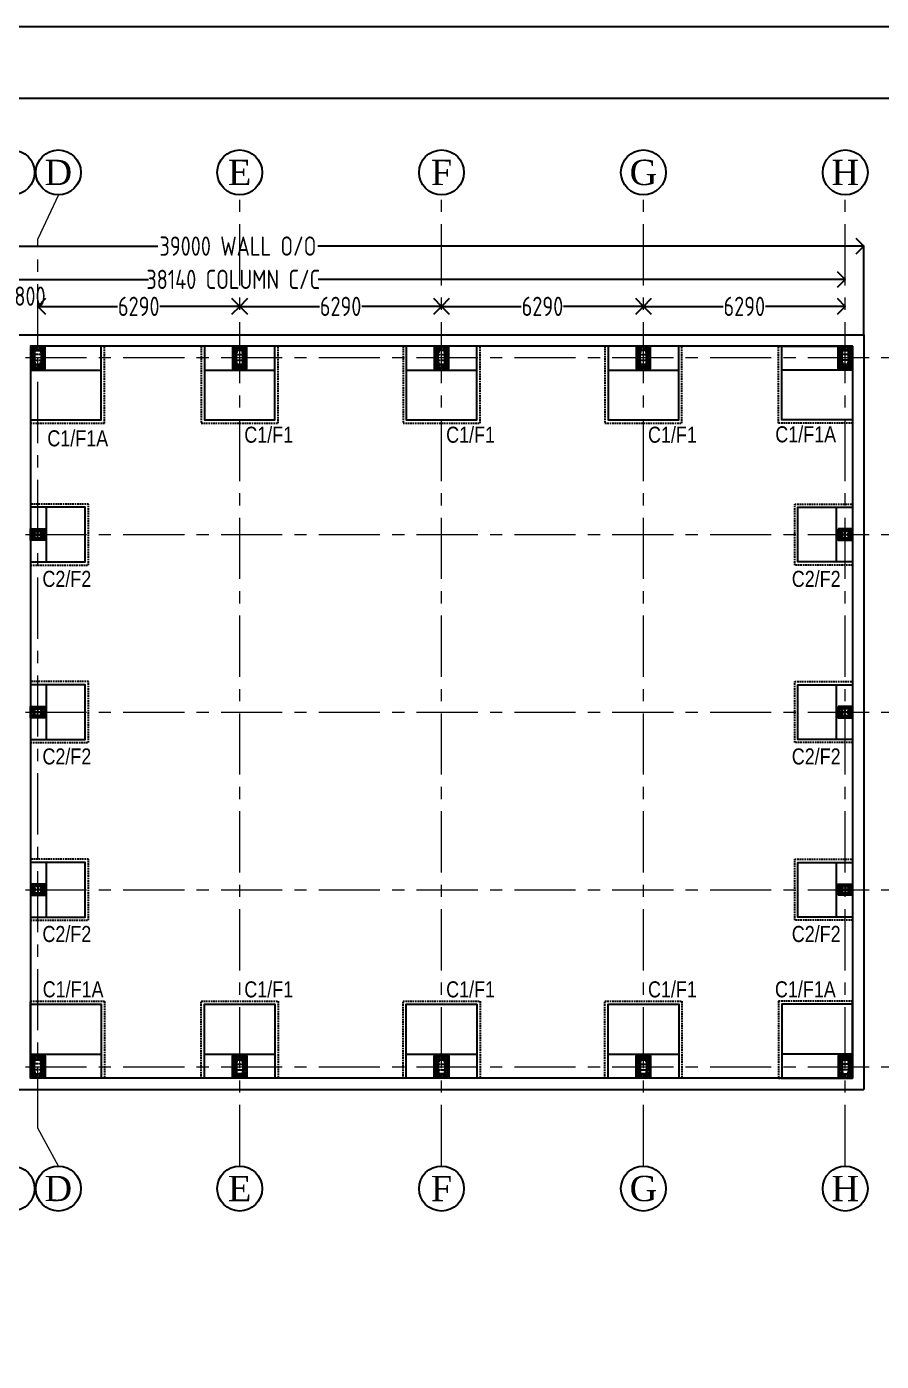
# Model space of a CAD drawing. Header units: millimetres. Extents: x 3470347 to 5996549, y -3470518 to 17149644.
# Drawn here: x 4600343 to 4626974, y 6895600 to 6937170 of the extents above; entities that cross this region are included whole.
import ezdxf
from ezdxf.enums import TextEntityAlignment as Align

# ---------------------------------------------------------------- set-up
doc = ezdxf.new("R2010")
doc.units = ezdxf.units.MM
doc.header["$MEASUREMENT"] = 0
doc.header["$PDMODE"] = 35
doc.header["$PDSIZE"] = -5
for name, pattern in [('CENTER', [50.8, 31.75, -6.35, 6.35, -6.35]), ('CENTERX2', [4, 2.5, -0.5, 0.5, -0.5]), ('DASHED2', [0.375, 0.25, -0.125])]:
    doc.linetypes.add(name, pattern=pattern)
doc.layers.get('0').update_dxf_attribs({"linetype": 'CONTINUOUS', "lineweight": 25})
doc.layers.get('DEFPOINTS').update_dxf_attribs({"linetype": 'CONTINUOUS', "lineweight": 25})
for name, color, linetype in [('BOLT', 1, 'CONTINUOUS'), ('CP', 2, 'CONTINUOUS'), ('YQ_AXIS', 4, 'CONTINUOUS')]:
    doc.layers.add(name, color=color, linetype=linetype)
doc.layers.add('CENTER', color=8, linetype='CENTER', lineweight=0)
doc.layers.add('SHEET', color=7, linetype='CONTINUOUS', lineweight=15)
doc.styles.add('Aerial', font='times.ttf')
doc.styles.add('DIM', font='geniso.shx', dxfattribs={"width": 0.85})
doc.styles.add('YQ_DIM', font='ARCHS.SHX', dxfattribs={"width": 0.8, "bigfont": 'HZDX.SHX'})
doc.dimstyles.new('ST-100', dxfattribs={"dimscale": 100, "dimtxt": 7, "dimasz": 5, "dimexe": 0.18, "dimexo": 0.0625, "dimgap": 0.2, "dimtad": 0, "dimdec": 0, "dimzin": 0, "dimdsep": 46, "dimtxsty": 'DIM', "dimblk": 'OPEN90', "dimcen": 0.09, "dimclrd": 256, "dimclrt": 7, "dimadec": 0, "dimazin": 0, "dimtfac": 1, "dimtdec": 0, "dimtofl": 0, "dimtmove": 0, "dimatfit": 3, "dimldrblk": 'OPEN90', "dimfxl": 1, "dimtolj": 1, "dimtzin": 0, "dimlwd": -1, "dimarcsym": 0})

# ---------------------------------------------------------------- blocks, each defined once
blk = doc.blocks.new('C111')
at = {"transparency": 33554559}
h = blk.add_hatch(color=1, dxfattribs=at)
h.dxf.hatch_style = 1
h.paths.add_polyline_path([(4330012, 6823585), (4330012, 6823785), (4330087, 6823785), (4330087, 6823784, -0.414214), (4330077, 6823774), (4330018, 6823774), (4330018, 6823597), (4330077, 6823597, -0.414214), (4330087, 6823587), (4330087, 6823585)])
h = blk.add_hatch(color=1, dxfattribs=at)
h.dxf.hatch_style = 1
h.paths.add_polyline_path([(4330462, 6823585), (4330462, 6823785), (4330387, 6823785), (4330387, 6823784, 0.414214), (4330397, 6823774), (4330456, 6823774), (4330456, 6823597), (4330397, 6823597, 0.414214), (4330387, 6823587), (4330387, 6823585)])
at = {"color": 8, "linetype": 'CENTERX2', "ltscale": 15}
for p, q in [((4329912, 6823835), (4330562, 6823835)), ((4329962, 6823485), (4329962, 6823885)), ((4330146, 6823485), (4330146, 6823885)), ((4330329, 6823485), (4330329, 6823885)), ((4330512, 6823885), (4330512, 6823485)), ((4330562, 6823535), (4329912, 6823535))]:
    blk.add_line(p, q, dxfattribs=at)
at = {"color": 6}
blk.add_lwpolyline([(4330587, 6823910), (4330587, 6823460), (4329887, 6823460), (4329887, 6823910)], close=True, dxfattribs=at)
at = {"color": 5}
blk.add_lwpolyline([(4330562, 6823885), (4330562, 6823485), (4329912, 6823485), (4329912, 6823885)], close=True, dxfattribs=at)
at = {"color": 4}
for points in [[(4329912, 6823795), (4330562, 6823795)], [(4329912, 6823785), (4330562, 6823785)], [(4329912, 6823585), (4330562, 6823585)], [(4329912, 6823575), (4330562, 6823575)]]:
    blk.add_lwpolyline(points, dxfattribs=at)
at = {"color": 1}
for points in [[(4330018, 6823774), (4330018, 6823597), (4330077, 6823597, -0.414214), (4330087, 6823587), (4330087, 6823585), (4330012, 6823585), (4330012, 6823785), (4330087, 6823785), (4330087, 6823784, -0.414214), (4330077, 6823774)], [(4330456, 6823774), (4330456, 6823597), (4330397, 6823597, 0.414214), (4330387, 6823587), (4330387, 6823585), (4330462, 6823585), (4330462, 6823785), (4330387, 6823785), (4330387, 6823784, 0.414214), (4330397, 6823774)]]:
    blk.add_lwpolyline(points, format="xyb", close=True, dxfattribs=at)
at = {"color": 4}
for points in [[(4330049, 6823870), (4330049, 6823795), (4330059, 6823795), (4330059, 6823870)], [(4330233, 6823870), (4330233, 6823795), (4330243, 6823795), (4330243, 6823870)], [(4330416, 6823870), (4330416, 6823795), (4330426, 6823795), (4330426, 6823870)], [(4330049, 6823500), (4330049, 6823575), (4330059, 6823575), (4330059, 6823500)], [(4330233, 6823500), (4330233, 6823575), (4330243, 6823575), (4330243, 6823500)], [(4330416, 6823500), (4330416, 6823575), (4330426, 6823575), (4330426, 6823500)]]:
    blk.add_lwpolyline(points, close=True, dxfattribs=at)
at = {"color": 2}
for centre in [(4329962, 6823835), (4330146, 6823835), (4330329, 6823835), (4330512, 6823835), (4329962, 6823535), (4330146, 6823535), (4330329, 6823535), (4330512, 6823535)]:
    blk.add_circle(centre, 12, dxfattribs=at)
blk = doc.blocks.new('c222')
at = {"transparency": 33554559}
h = blk.add_hatch(color=1, dxfattribs=at)
h.dxf.hatch_style = 1
h.paths.add_polyline_path([(4327330, 6813767), (4327330, 6813667), (4327330, 6813667, 0.414214), (4327340, 6813677), (4327340, 6813714), (4327519, 6813714), (4327519, 6813677, 0.414214), (4327529, 6813667), (4327530, 6813667), (4327530, 6813767), (4327529, 6813767, 0.414214), (4327519, 6813757), (4327519, 6813720), (4327340, 6813720), (4327340, 6813757, 0.414214), (4327330, 6813767)])
at = {"color": 8, "linetype": 'CENTERX2', "ltscale": 15}
for p, q in [((4327230, 6813817), (4327630, 6813817)), ((4327280, 6813567), (4327280, 6813867)), ((4327430, 6813567), (4327430, 6813867)), ((4327580, 6813867), (4327580, 6813567)), ((4327630, 6813617), (4327230, 6813617))]:
    blk.add_line(p, q, dxfattribs=at)
at = {"color": 6}
blk.add_lwpolyline([(4327655, 6813892), (4327655, 6813542), (4327205, 6813542), (4327205, 6813892)], close=True, dxfattribs=at)
at = {"color": 5}
blk.add_lwpolyline([(4327630, 6813867), (4327630, 6813567), (4327230, 6813567), (4327230, 6813867)], close=True, dxfattribs=at)
at = {"color": 4}
for points in [[(4327320, 6813712), (4327245, 6813712), (4327245, 6813722), (4327320, 6813722)], [(4327540, 6813712), (4327615, 6813712), (4327615, 6813722), (4327540, 6813722)]]:
    blk.add_lwpolyline(points, close=True, dxfattribs=at)
for points in [[(4327320, 6813867), (4327320, 6813567)], [(4327330, 6813867), (4327330, 6813567)], [(4327530, 6813867), (4327530, 6813567)], [(4327540, 6813867), (4327540, 6813567)]]:
    blk.add_lwpolyline(points, dxfattribs=at)
at = {"color": 1}
blk.add_lwpolyline([(4327340, 6813714), (4327519, 6813714), (4327519, 6813677, 0.414214), (4327529, 6813667), (4327530, 6813667), (4327530, 6813767), (4327529, 6813767, 0.414214), (4327519, 6813757), (4327519, 6813720), (4327340, 6813720), (4327340, 6813757, 0.414214), (4327330, 6813767), (4327330, 6813767), (4327330, 6813667), (4327330, 6813667, 0.414214), (4327340, 6813677)], format="xyb", close=True, dxfattribs=at)
at = {"color": 2}
for centre in [(4327280, 6813817), (4327430, 6813817), (4327580, 6813817), (4327280, 6813617), (4327430, 6813617), (4327580, 6813617)]:
    blk.add_circle(centre, 12, dxfattribs=at)
blk = doc.blocks.new('_Open90')
at = {"color": 0, "linetype": 'ByBlock', "lineweight": -2}
for p, q in [((0, 0), (-1, 0)), ((-0.5, 0.5), (0, 0)), ((0, 0), (-0.5, -0.5))]:
    blk.add_line(p, q, dxfattribs=at)
blk = doc.blocks.new('*D508')
at = {"layer": 'BOLT'}
for p, q in [((4599390, 6928459), (4598890, 6928459)), ((4601190, 6928459), (4601690, 6928459))]:
    blk.add_line(p, q, dxfattribs=at)
at = {"layer": 'BOLT', "color": 0, "lineweight": -2}
for p, q in [((4599890, 6928465), (4599890, 6928477)), ((4600690, 6928465), (4600690, 6928477))]:
    blk.add_line(p, q, dxfattribs=at)
at = {"layer": 'DEFPOINTS', "color": 0}
for p in [(4599890, 6928459), (4600690, 6928459), (4600690, 6928459)]:
    blk.add_point(p, dxfattribs=at)
at = {"layer": 'BOLT', "xscale": 500, "yscale": 500, "zscale": 500}
blk.add_blockref('_Open90', (4599890, 6928459), dxfattribs=at)
at = {"layer": 'BOLT', "xscale": 500, "yscale": 500, "zscale": 500, "rotation": 180}
blk.add_blockref('_Open90', (4600690, 6928459), dxfattribs=at)
at = {"layer": 'BOLT', "color": 7, "insert": (4600446, 6928777), "char_height": 600, "attachment_point": 5, "style": 'DIM'}
blk.add_mtext('\\A1;800', dxfattribs=at)
blk = doc.blocks.new('*D509')
at = {"layer": 'BOLT', "color": 0, "lineweight": -2}
for p, q in [((4600690, 6928465), (4600690, 6928477)), ((4606980, 6928465), (4606980, 6928477))]:
    blk.add_line(p, q, dxfattribs=at)
at = {"layer": 'BOLT'}
for p, q in [((4601190, 6928459), (4603176, 6928459)), ((4606480, 6928459), (4604494, 6928459))]:
    blk.add_line(p, q, dxfattribs=at)
at = {"layer": 'DEFPOINTS', "color": 0}
for p in [(4600690, 6928459), (4606980, 6928459), (4606980, 6928459)]:
    blk.add_point(p, dxfattribs=at)
at = {"layer": 'BOLT', "xscale": 500, "yscale": 500, "zscale": 500, "rotation": 180}
blk.add_blockref('_Open90', (4600690, 6928459), dxfattribs=at)
at = {"layer": 'BOLT', "xscale": 500, "yscale": 500, "zscale": 500}
blk.add_blockref('_Open90', (4606980, 6928459), dxfattribs=at)
at = {"layer": 'BOLT', "color": 7, "insert": (4603835, 6928459), "char_height": 600, "attachment_point": 5, "style": 'DIM'}
blk.add_mtext('\\A1;6290', dxfattribs=at)
blk = doc.blocks.new('*D510')
at = {"layer": 'BOLT', "color": 0, "lineweight": -2}
for p, q in [((4606980, 6928465), (4606980, 6928477)), ((4613270, 6928465), (4613270, 6928477))]:
    blk.add_line(p, q, dxfattribs=at)
at = {"layer": 'BOLT'}
for p, q in [((4607480, 6928459), (4609466, 6928459)), ((4612770, 6928459), (4610784, 6928459))]:
    blk.add_line(p, q, dxfattribs=at)
at = {"layer": 'DEFPOINTS', "color": 0}
for p in [(4606980, 6928459), (4613270, 6928459), (4613270, 6928459)]:
    blk.add_point(p, dxfattribs=at)
at = {"layer": 'BOLT', "xscale": 500, "yscale": 500, "zscale": 500, "rotation": 180}
blk.add_blockref('_Open90', (4606980, 6928459), dxfattribs=at)
at = {"layer": 'BOLT', "xscale": 500, "yscale": 500, "zscale": 500}
blk.add_blockref('_Open90', (4613270, 6928459), dxfattribs=at)
at = {"layer": 'BOLT', "color": 7, "insert": (4610125, 6928459), "char_height": 600, "attachment_point": 5, "style": 'DIM'}
blk.add_mtext('\\A1;6290', dxfattribs=at)
blk = doc.blocks.new('*D511')
at = {"layer": 'BOLT', "color": 0, "lineweight": -2}
for p, q in [((4613270, 6928465), (4613270, 6928477)), ((4619560, 6928465), (4619560, 6928477))]:
    blk.add_line(p, q, dxfattribs=at)
at = {"layer": 'BOLT'}
for p, q in [((4613770, 6928459), (4615756, 6928459)), ((4619060, 6928459), (4617074, 6928459))]:
    blk.add_line(p, q, dxfattribs=at)
at = {"layer": 'DEFPOINTS', "color": 0}
for p in [(4613270, 6928459), (4619560, 6928459), (4619560, 6928459)]:
    blk.add_point(p, dxfattribs=at)
at = {"layer": 'BOLT', "xscale": 500, "yscale": 500, "zscale": 500, "rotation": 180}
blk.add_blockref('_Open90', (4613270, 6928459), dxfattribs=at)
at = {"layer": 'BOLT', "xscale": 500, "yscale": 500, "zscale": 500}
blk.add_blockref('_Open90', (4619560, 6928459), dxfattribs=at)
at = {"layer": 'BOLT', "color": 7, "insert": (4616415, 6928459), "char_height": 600, "attachment_point": 5, "style": 'DIM'}
blk.add_mtext('\\A1;6290', dxfattribs=at)
blk = doc.blocks.new('*D512')
at = {"layer": 'BOLT', "color": 0, "lineweight": -2}
for p, q in [((4619560, 6928465), (4619560, 6928477)), ((4625850, 6928465), (4625850, 6928477))]:
    blk.add_line(p, q, dxfattribs=at)
at = {"layer": 'BOLT'}
for p, q in [((4620060, 6928459), (4622046, 6928459)), ((4625350, 6928459), (4623364, 6928459))]:
    blk.add_line(p, q, dxfattribs=at)
at = {"layer": 'DEFPOINTS', "color": 0}
for p in [(4619560, 6928459), (4625850, 6928459), (4625850, 6928459)]:
    blk.add_point(p, dxfattribs=at)
at = {"layer": 'BOLT', "xscale": 500, "yscale": 500, "zscale": 500, "rotation": 180}
blk.add_blockref('_Open90', (4619560, 6928459), dxfattribs=at)
at = {"layer": 'BOLT', "xscale": 500, "yscale": 500, "zscale": 500}
blk.add_blockref('_Open90', (4625850, 6928459), dxfattribs=at)
at = {"layer": 'BOLT', "color": 7, "insert": (4622705, 6928459), "char_height": 600, "attachment_point": 5, "style": 'DIM'}
blk.add_mtext('\\A1;6290', dxfattribs=at)
blk = doc.blocks.new('*D514')
at = {"layer": 'BOLT', "color": 0, "lineweight": -2}
for p, q in [((4587710, 6929306), (4587710, 6929317)), ((4625850, 6929306), (4625850, 6929317))]:
    blk.add_line(p, q, dxfattribs=at)
at = {"layer": 'BOLT'}
for p, q in [((4588210, 6929299), (4604134, 6929299)), ((4625350, 6929299), (4609427, 6929299))]:
    blk.add_line(p, q, dxfattribs=at)
at = {"layer": 'DEFPOINTS', "color": 0}
for p in [(4587710, 6929299), (4625850, 6929299), (4625850, 6929299)]:
    blk.add_point(p, dxfattribs=at)
at = {"layer": 'BOLT', "xscale": 500, "yscale": 500, "zscale": 500, "rotation": 180}
blk.add_blockref('_Open90', (4587710, 6929299), dxfattribs=at)
at = {"layer": 'BOLT', "xscale": 500, "yscale": 500, "zscale": 500}
blk.add_blockref('_Open90', (4625850, 6929299), dxfattribs=at)
at = {"layer": 'BOLT', "color": 7, "insert": (4606780, 6929299), "char_height": 600, "attachment_point": 5, "style": 'DIM'}
blk.add_mtext('\\A1;38140\\Fgeniso.shx|c1; COLUMN C/C', dxfattribs=at)
blk = doc.blocks.new('*D517')
at = {"layer": 'BOLT', "color": 0, "lineweight": -2}
for p, q in [((4587425, 6927575), (4587425, 6930353)), ((4626425, 6927575), (4626425, 6930353))]:
    blk.add_line(p, q, dxfattribs=at)
at = {"layer": 'BOLT'}
for p, q in [((4587925, 6930335), (4604431, 6930335)), ((4625925, 6930335), (4609420, 6930335))]:
    blk.add_line(p, q, dxfattribs=at)
at = {"layer": 'DEFPOINTS', "color": 0}
for p in [(4626425, 6930335), (4587425, 6927569), (4626425, 6927569)]:
    blk.add_point(p, dxfattribs=at)
at = {"layer": 'BOLT', "xscale": 500, "yscale": 500, "zscale": 500, "rotation": 180}
blk.add_blockref('_Open90', (4587425, 6930335), dxfattribs=at)
at = {"layer": 'BOLT', "xscale": 500, "yscale": 500, "zscale": 500}
blk.add_blockref('_Open90', (4626425, 6930335), dxfattribs=at)
at = {"layer": 'BOLT', "color": 7, "insert": (4606925, 6930335), "char_height": 600, "attachment_point": 5, "style": 'DIM'}
blk.add_mtext('\\A1;39000 WALL O/O', dxfattribs=at)

msp = doc.modelspace()

# ---------------------------------------------------------------- linework, layer by layer
at = {"color": 8}
for p, q in [((4587425.1, 6927569.21), (4626425.1, 6927569.21)), ((4613425.1, 6927219.21), (4600465.1, 6927219.21)), ((4613425.1, 6927219.21), (4600465.1, 6927219.21)), ((4600465.1, 6927219.21), (4600465.1, 6904419.21)), ((4626075.1, 6927219.21), (4613425.1, 6927219.21)), ((4626075.1, 6927219.21), (4613425.1, 6927219.21)), ((4626075.1, 6927219.21), (4626075.1, 6904419.21)), ((4626425.1, 6927569.21), (4626425.1, 6904068.8)), ((4613425.1, 6904418.8), (4600465.1, 6904418.8)), ((4626075.1, 6904418.8), (4613425.1, 6904418.8)), ((4626075.1, 6904418.8), (4613425.1, 6904418.8)), ((4587425.1, 6904068.8), (4626425.1, 6904068.8))]:
    msp.add_line(p, q, dxfattribs=at)
at = {"color": 192, "lineweight": 25, "elevation": 0}
msp.add_lwpolyline([(4575109.03, 6854030.11), (4692691.91, 6854030.11), (4692691.91, 6937169.6), (4575109.03, 6937169.6)], close=True, dxfattribs=at)
at = {"color": 30}
for points in [[(4600465.1, 6927219.21), (4600465.1, 6924919.21), (4602665.1, 6924919.21), (4602665.1, 6927219.21)], [(4605880.1, 6927219.21), (4605880.1, 6924919.21), (4608080.1, 6924919.21), (4608080.1, 6927219.21)], [(4612170.1, 6927219.21), (4612170.1, 6924919.21), (4614370.1, 6924919.21), (4614370.1, 6927219.21)], [(4618460.1, 6927219.21), (4618460.1, 6924919.21), (4620660.1, 6924919.21), (4620660.1, 6927219.21)], [(4626075.1, 6927219.21), (4626075.1, 6924919.21), (4623875.1, 6924919.21), (4623875.1, 6927219.21)], [(4600465.1, 6922199.3), (4600465.1, 6920499.3), (4602165.1, 6920499.3), (4602165.1, 6922199.3)], [(4626075.1, 6922199.3), (4626075.1, 6920499.3), (4624375.1, 6920499.3), (4624375.1, 6922199.3)], [(4600465.1, 6916669.01), (4600465.1, 6914969.01), (4602165.1, 6914969.01), (4602165.1, 6916669.01)], [(4626075.1, 6916669.01), (4626075.1, 6914969.01), (4624375.1, 6914969.01), (4624375.1, 6916669.01)], [(4600465.1, 6911138.71), (4600465.1, 6909438.71), (4602165.1, 6909438.71), (4602165.1, 6911138.71)], [(4626075.1, 6911138.71), (4626075.1, 6909438.71), (4624375.1, 6909438.71), (4624375.1, 6911138.71)], [(4600465.1, 6904418.8), (4600465.1, 6906718.8), (4602665.1, 6906718.8), (4602665.1, 6904418.8)], [(4605880.1, 6904418.8), (4605880.1, 6906718.8), (4608080.1, 6906718.8), (4608080.1, 6904418.8)], [(4612170.1, 6904418.8), (4612170.1, 6906718.8), (4614370.1, 6906718.8), (4614370.1, 6904418.8)], [(4618460.1, 6904418.8), (4618460.1, 6906718.8), (4620660.1, 6906718.8), (4620660.1, 6904418.8)], [(4626075.1, 6904418.8), (4626075.1, 6906718.8), (4623875.1, 6906718.8), (4623875.1, 6904418.8)]]:
    msp.add_lwpolyline(points, close=True, dxfattribs=at)
at = {"linetype": 'DASHED2', "ltscale": 200}
for points in [[(4600465.1, 6927219.21), (4600465.1, 6924819.21), (4602765.1, 6924819.21), (4602765.1, 6927219.21)], [(4605780.1, 6927219.21), (4605780.1, 6924819.21), (4608180.1, 6924819.21), (4608180.1, 6927219.21)], [(4612070.1, 6927219.21), (4612070.1, 6924819.21), (4614470.1, 6924819.21), (4614470.1, 6927219.21)], [(4618360.1, 6927219.21), (4618360.1, 6924819.21), (4620760.1, 6924819.21), (4620760.1, 6927219.21)], [(4626075.1, 6927219.21), (4626075.1, 6924819.21), (4623775.1, 6924819.21), (4623775.1, 6927219.21)], [(4600465.1, 6922299.3), (4600465.1, 6920399.3), (4602265.1, 6920399.3), (4602265.1, 6922299.3)], [(4626075.1, 6922299.3), (4626075.1, 6920399.3), (4624275.1, 6920399.3), (4624275.1, 6922299.3)], [(4600465.1, 6916769.01), (4600465.1, 6914869.01), (4602265.1, 6914869.01), (4602265.1, 6916769.01)], [(4626075.1, 6916769.01), (4626075.1, 6914869.01), (4624275.1, 6914869.01), (4624275.1, 6916769.01)], [(4600465.1, 6911238.71), (4600465.1, 6909338.71), (4602265.1, 6909338.71), (4602265.1, 6911238.71)], [(4626075.1, 6911238.71), (4626075.1, 6909338.71), (4624275.1, 6909338.71), (4624275.1, 6911238.71)], [(4600465.1, 6904418.8), (4600465.1, 6906818.8), (4602765.1, 6906818.8), (4602765.1, 6904418.8)], [(4605780.1, 6904418.8), (4605780.1, 6906818.8), (4608180.1, 6906818.8), (4608180.1, 6904418.8)], [(4612070.1, 6904418.8), (4612070.1, 6906818.8), (4614470.1, 6906818.8), (4614470.1, 6904418.8)], [(4618360.1, 6904418.8), (4618360.1, 6906818.8), (4620760.1, 6906818.8), (4620760.1, 6904418.8)], [(4626075.1, 6904418.8), (4626075.1, 6906818.8), (4623775.1, 6906818.8), (4623775.1, 6904418.8)]]:
    msp.add_lwpolyline(points, close=True, dxfattribs=at)
at = {"color": 30}
for points in [[(4600465.1, 6926469.21), (4602665.1, 6926469.21)], [(4605880.1, 6926469.21), (4608080.1, 6926469.21)], [(4612170.1, 6926469.21), (4614370.1, 6926469.21)], [(4618460.1, 6926469.21), (4620660.1, 6926469.21)], [(4626075.1, 6926469.21), (4623875.1, 6926469.21)], [(4600965.1, 6920499.3), (4600965.1, 6922199.3)], [(4625575.1, 6920499.3), (4625575.1, 6922199.3)], [(4600965.1, 6914969.01), (4600965.1, 6916669.01)], [(4625575.1, 6914969.01), (4625575.1, 6916669.01)], [(4600965.1, 6909438.71), (4600965.1, 6911138.71)], [(4625575.1, 6909438.71), (4625575.1, 6911138.71)], [(4600465.1, 6905168.8), (4602665.1, 6905168.8)], [(4605880.1, 6905168.8), (4608080.1, 6905168.8)], [(4612170.1, 6905168.8), (4614370.1, 6905168.8)], [(4618460.1, 6905168.8), (4620660.1, 6905168.8)], [(4626075.1, 6905168.8), (4623875.1, 6905168.8)]]:
    msp.add_lwpolyline(points, dxfattribs=at)
at = {"layer": 'CENTER', "ltscale": 60}
for p, q in [((4606980.1, 6901681.43), (4606980.1, 6931930.68)), ((4613270.1, 6901681.43), (4613270.1, 6931930.68)), ((4619560.1, 6901681.43), (4619560.1, 6931930.68)), ((4625850.1, 6901681.43), (4625850.1, 6931930.68)), ((4600690.1, 6902865.99), (4600690.1, 6930564.27)), ((4582015.18, 6926869.21), (4628522.63, 6926869.21)), ((4582015.18, 6921349.3), (4628522.63, 6921349.3)), ((4582015.18, 6915819.01), (4628522.63, 6915819.01)), ((4582015.18, 6910288.71), (4628522.63, 6910288.71)), ((4582015.18, 6904769.21), (4628522.63, 6904769.21))]:
    msp.add_line(p, q, dxfattribs=at)
for points in [[(4601329.65, 6931930.68), (4600690.1, 6930564.27)], [(4601329.65, 6901681.43), (4600690.1, 6902865.99)]]:
    msp.add_lwpolyline(points, dxfattribs=at)
at = {"layer": 'SHEET', "color": 220, "lineweight": 25, "elevation": 0}
msp.add_lwpolyline([(4577348.71, 6856265.59), (4690452.23, 6856265.59), (4690452.23, 6934934.13), (4577348.71, 6934934.13)], close=True, dxfattribs=at)
at = {"layer": 'YQ_AXIS', "color": 1}
for centre in [(4599890.1, 6932630.68), (4601329.65, 6932630.68), (4606980.1, 6932630.68), (4613270.1, 6932630.68), (4619560.1, 6932630.68), (4625850.1, 6932630.68), (4599890.1, 6900981.43), (4601329.65, 6900981.43), (4606980.1, 6900981.43), (4613270.1, 6900981.43), (4619560.1, 6900981.43), (4625850.1, 6900981.43)]:
    msp.add_circle(centre, 700, dxfattribs=at)

# ---------------------------------------------------------------- block references
at = {"xscale": -1}
for name, p, rotation in [('C111', (11424375.3, 11257106.44), 89.99999999999994), ('C111', (-2216705.09, 2596631.98), 270), ('C111', (-2210415.09, 2596631.98), 270), ('C111', (-2204125.09, 2596631.98), 270), ('c222', (273260.46, 13724005.74), 180), ('C111', (11449535.3, 11235006.03), 89.99999999999994)]:
    msp.add_blockref(name, p, dxfattribs=dict(at, rotation=rotation))
for name, p, rotation in [('C111', (11449535.3, 2596631.98), 90.00000000000001), ('c222', (8953279.74, 13724005.74), 180), ('C111', (11424375.3, 2574531.57), 90.00000000000001), ('C111', (-2216705.09, 11235006.03), 270), ('C111', (-2210415.09, 11235006.03), 270), ('C111', (-2204125.09, 11235006.03), 270)]:
    msp.add_blockref(name, p, dxfattribs=dict(rotation=rotation))
for p in [(273260.46, 107632.28), (273260.46, 102101.98)]:
    msp.add_blockref('c222', p)
for p in [(8953279.74, 107632.28), (8953279.74, 102101.98)]:
    msp.add_blockref('c222', p, dxfattribs=at)

# ---------------------------------------------------------------- texts
at = {"layer": 'CP', "transparency": 16777216, "char_height": 500, "style": 'YQ_DIM'}
for s, insert, attachment_point in [('{\\fArial|b0|i0|c0|p34;\\C6;C1/F1}', (4608645.95, 6924203.36), 9), ('{\\fArial|b0|i0|c0|p34;\\C6;C1/F1}', (4614935.95, 6924203.36), 9), ('{\\fArial|b0|i0|c0|p34;\\C6;C1/F1}', (4621225.95, 6924203.36), 9), ('{\\fArial|b0|i0|c0|p34;\\C6;C1/F1A}', (4625564.86, 6924723.1), 3), ('{\\fArial|b0|i0|c0|p34;\\C6;C1/F1A}', (4602882.05, 6924598.53), 3), ('{\\fArial|b0|i0|c0|p34;\\C6;C2/F2}', (4602355.95, 6919713.62), 9), ('{\\fArial|b0|i0|c0|p34;\\C6;C2/F2}', (4624184.25, 6919713.62), 7), ('{\\fArial|b0|i0|c0|p34;\\C6;C2/F2}', (4602355.95, 6914183.33), 9), ('{\\fArial|b0|i0|c0|p34;\\C6;C2/F2}', (4624184.25, 6914183.33), 7), ('{\\fArial|b0|i0|c0|p34;\\C6;C2/F2}', (4602355.95, 6908653.03), 9), ('{\\fArial|b0|i0|c0|p34;\\C6;C2/F2}', (4624184.25, 6908653.03), 7), ('{\\fArial|b0|i0|c0|p34;\\C6;C1/F1A}', (4602737, 6907437.06), 3), ('{\\fArial|b0|i0|c0|p34;\\C6;C1/F1}', (4608645.95, 6907434.66), 3), ('{\\fArial|b0|i0|c0|p34;\\C6;C1/F1}', (4614935.95, 6907434.66), 3), ('{\\fArial|b0|i0|c0|p34;\\C6;C1/F1}', (4621225.95, 6907434.66), 3), ('{\\fArial|b0|i0|c0|p34;\\C6;C1/F1A}', (4625553.77, 6907437.06), 3)]:
    msp.add_mtext_dynamic_manual_height_columns(s, width=302.8267, gutter_width=2560.24, heights=[-517.05], dxfattribs=dict(at, insert=insert, attachment_point=attachment_point))
at = {"layer": 'YQ_AXIS', "color": 1, "style": 'Aerial'}
for s, p in [('D', (4601329.65, 6932630.68)), ('E', (4606980.1, 6932630.68)), ('F', (4613270.1, 6932630.68)), ('G', (4619560.1, 6932630.68)), ('H', (4625850.1, 6932630.68)), ('D', (4601329.65, 6900981.43)), ('E', (4606980.1, 6900981.43)), ('F', (4613270.1, 6900981.43)), ('G', (4619560.1, 6900981.43)), ('H', (4625850.1, 6900981.43))]:
    msp.add_text(s, height=787.5, dxfattribs=at).set_placement(p, align=Align.MIDDLE)

# ---------------------------------------------------------------- dimensions: what is measured, and where the dimension line sits
at = {"layer": 'BOLT'}
for base, p1, p2, text, picture, middle in [((4626425.1, 6930334.86), (4587425.1, 6927569.21), (4626425.1, 6927569.21), '<> WALL O/O', '*D517', (4606925.1, 6930334.86)), ((4625850.1, 6929299.47), (4587710.1, 6929299.47), (4625850.1, 6929299.47), '<>\\Fgeniso.shx|c1; COLUMN C/C', '*D514', (4606780.1, 6929299.47))]:
    dim = msp.add_linear_dim(base=base, p1=p1, p2=p2, text=text, dimstyle='ST-100', override={"dimtxt": 6, "dimtxsty": 'DIM', "dimblk": 'Open90', "dimtmove": 1}, dxfattribs=at)
    dim.commit()
    dim.dimension.update_dxf_attribs({"geometry": picture, "text_midpoint": middle})
for base, p1, p2, picture, middle in [((4600690.1, 6928459.01), (4599890.1, 6928459.01), (4600690.1, 6928459.01), '*D508', (4600445.57, 6928777.24)), ((4606980.1, 6928459.01), (4600690.1, 6928459.01), (4606980.1, 6928459.01), '*D509', (4603835.1, 6928459.01)), ((4613270.1, 6928459.01), (4606980.1, 6928459.01), (4613270.1, 6928459.01), '*D510', (4610125.1, 6928459.01)), ((4619560.1, 6928459.01), (4613270.1, 6928459.01), (4619560.1, 6928459.01), '*D511', (4616415.1, 6928459.01)), ((4625850.1, 6928459.01), (4619560.1, 6928459.01), (4625850.1, 6928459.01), '*D512', (4622705.1, 6928459.01))]:
    dim = msp.add_linear_dim(base=base, p1=p1, p2=p2, dimstyle='ST-100', override={"dimtxt": 6, "dimtmove": 1}, dxfattribs=at)
    dim.commit()
    dim.dimension.update_dxf_attribs({"geometry": picture, "text_midpoint": middle})

doc.saveas('drawing.dxf')
